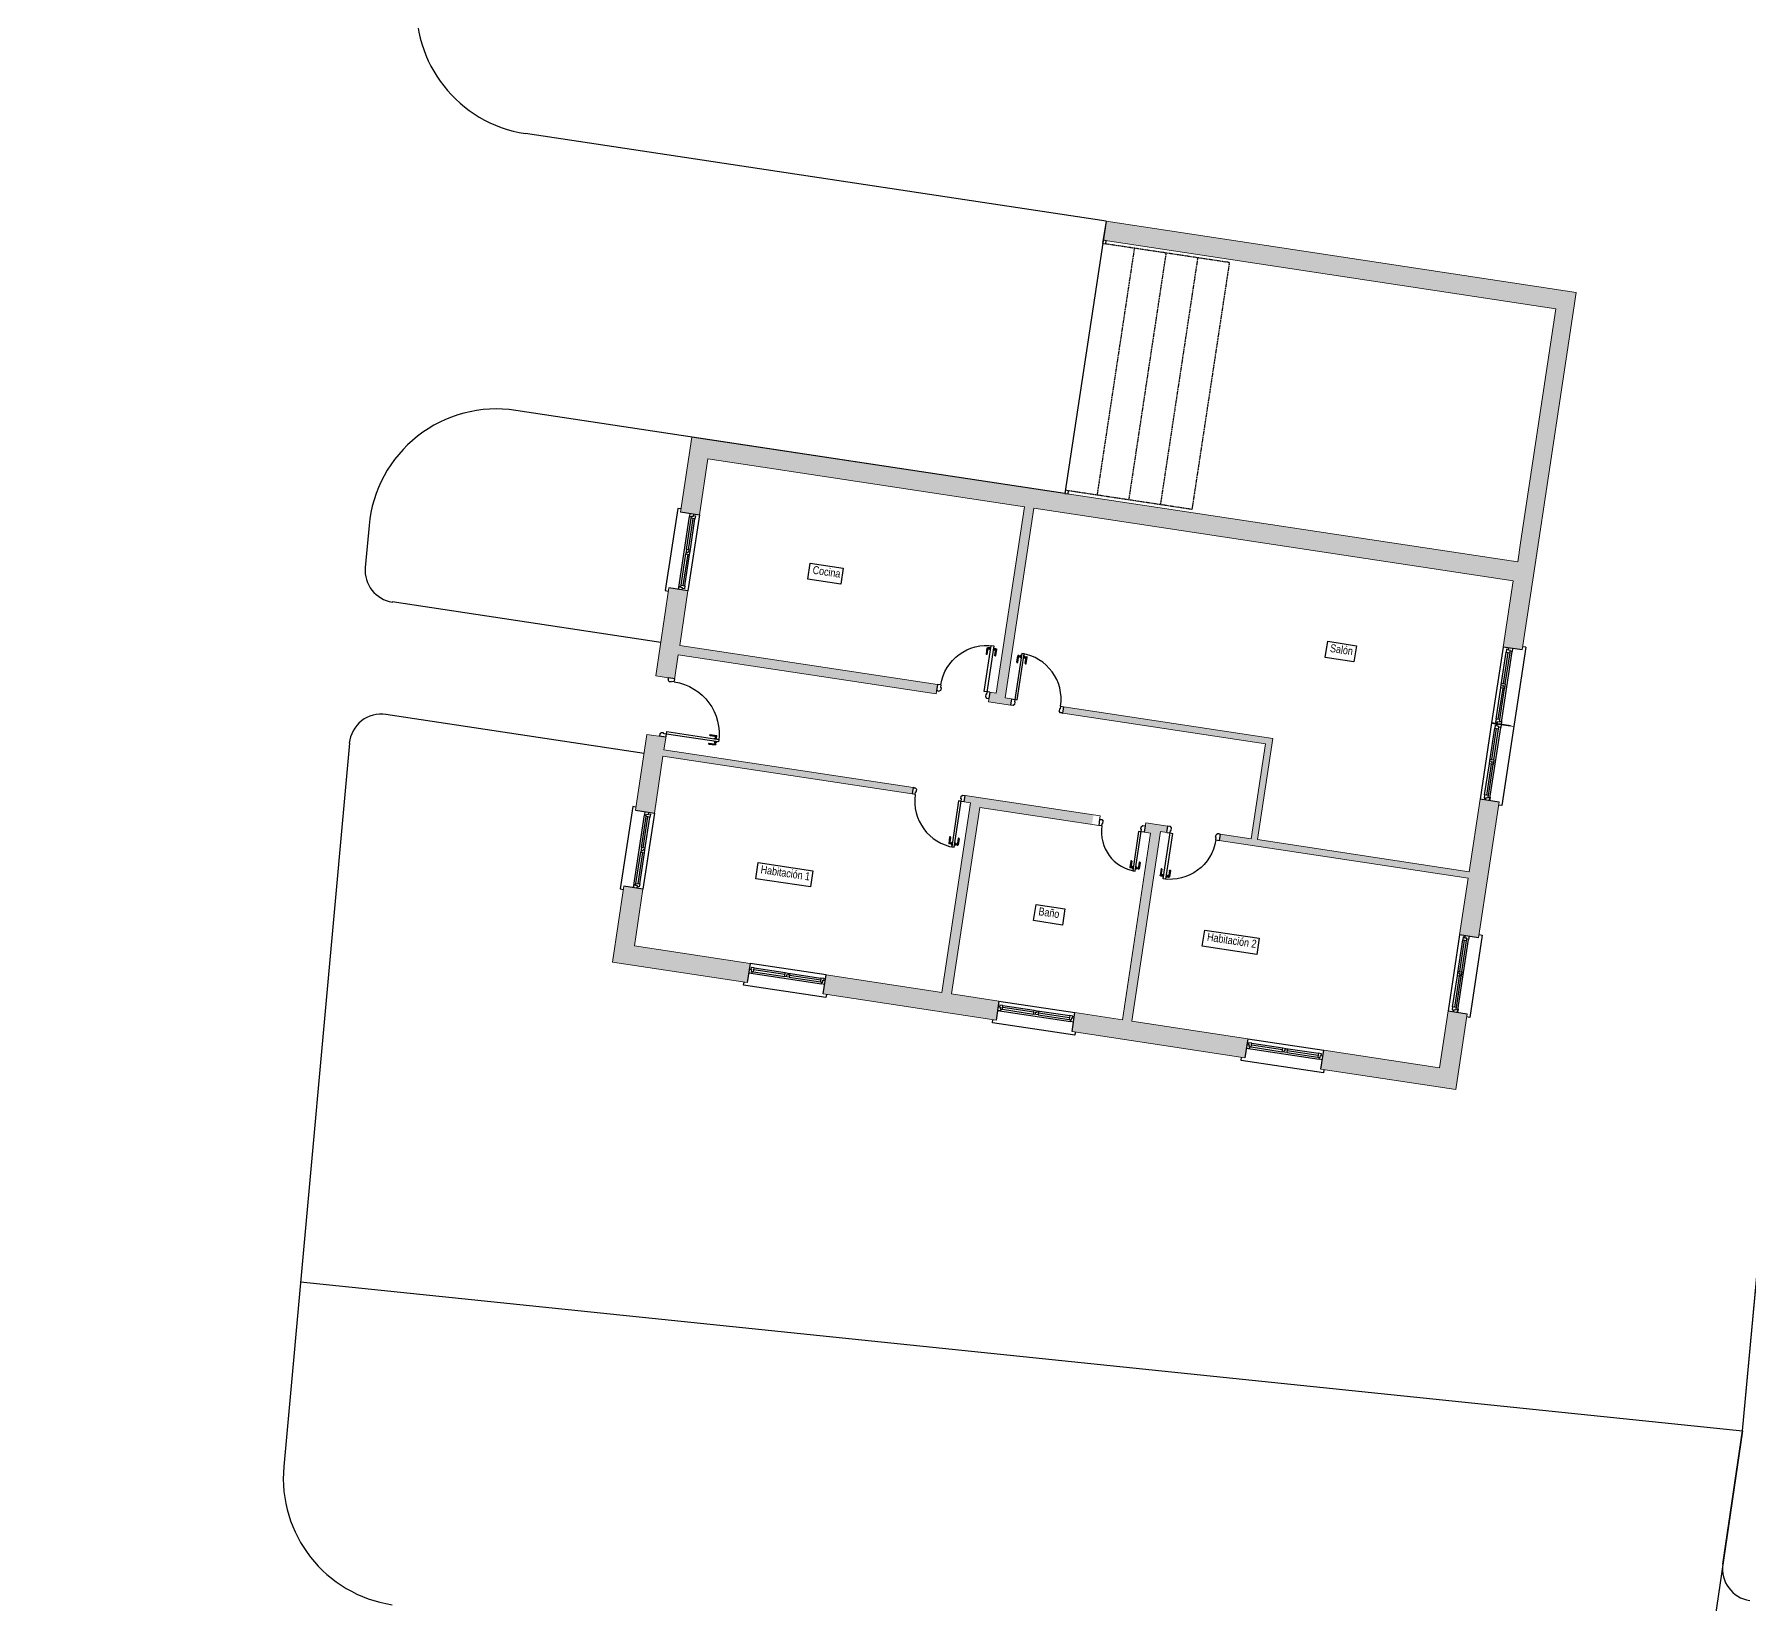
# Model space of a CAD drawing. Header units: millimetres. Extents: x 712192 to 1044287, y 40211 to 168571.
# Drawn here: x 803728 to 822907, y 112092 to 129643 of the extents above; entities that cross this region are included whole.
import ezdxf

# ---------------------------------------------------------------- set-up
doc = ezdxf.new("R2010")
doc.units = ezdxf.units.MM
doc.linetypes.add('ACAD_ISO10W100', pattern=[18, 12, -3, 0, -3])
for name, color, linetype in [('Aceras', 8, 'Continuous'), ('Carpinteria', 14, 'Continuous'), ('Cerramiento', 7, 'Continuous'), ('Cristal', 4, 'Continuous'), ('Fina', 2, 'Continuous'), ('Sombreado muros', 30, 'Continuous'), ('Textos', 5, 'Continuous')]:
    doc.layers.add(name, color=color, linetype=linetype)
for name, color, linetype, lineweight in [('Edificaciones', 6, 'Continuous', 18), ('Parcela', 1, 'Continuous', 30), ('Viales', 7, 'Continuous', 30)]:
    doc.layers.add(name, color=color, linetype=linetype, lineweight=lineweight)
doc.styles.add('basico', font='arial.ttf', dxfattribs={"width": 0.8})

# ---------------------------------------------------------------- blocks, each defined once
blk = doc.blocks.new('p825')
at = {"layer": 'Carpinteria'}
for p, q in [((0.04, 0.825), (0, 0.825)), ((0, 0.825), (0, 0)), ((0.04, 0), (0.04, 0.825)), ((-0.054, 0.68), (-0.054, 0.78)), ((-0.039, 0.785), (-0.049, 0.785)), ((-0.044, 0.675), (-0.049, 0.675)), ((-0.039, 0.68), (-0.039, 0.785)), ((-0.007, 0.785), (-0.017, 0.785)), ((-0.017, 0.765), (-0.017, 0.785)), ((-0.007, 0.765), (-0.017, 0.765)), ((-0.007, 0.754), (-0.007, 0.796)), ((0, 0.796), (-0.007, 0.796)), ((0, 0.754), (-0.007, 0.754)), ((0.04, 0.796), (0.047, 0.796)), ((0.04, 0.754), (0.047, 0.754)), ((0.047, 0.754), (0.047, 0.796)), ((0.047, 0.785), (0.057, 0.785)), ((0.047, 0.765), (0.057, 0.765)), ((0.057, 0.765), (0.057, 0.785)), ((0.079, 0.785), (0.089, 0.785)), ((0.079, 0.68), (0.079, 0.785)), ((0.084, 0.675), (0.089, 0.675)), ((0.094, 0.68), (0.094, 0.78)), ((-0.05, 0), (0, 0)), ((0, 0), (0.04, 0)), ((0, 0), (0, -0.04)), ((0.825, 0), (0.875, 0)), ((0.825, 0), (0.825, -0.04)), ((-0.01, -0.1), (-0.05, -0.1)), ((0.01, -0.08), (-0.01, -0.1)), ((0, -0.04), (0.01, -0.04)), ((0.01, -0.04), (0.01, -0.05)), ((0.01, -0.05), (0.01, -0.06)), ((0.01, -0.06), (0.01, -0.08)), ((0.825, -0.04), (0.815, -0.04)), ((0.815, -0.04), (0.815, -0.05)), ((0.815, -0.05), (0.815, -0.06)), ((0.815, -0.06), (0.815, -0.08)), ((0.815, -0.08), (0.84, -0.1)), ((0.86, -0.1), (0.84, -0.1)), ((0.86, -0.1), (0.875, -0.1))]:
    blk.add_line(p, q, dxfattribs=at)
for centre, radius, start, end in [((0, 0), 0.825, 0, 90), ((-0.049, 0.78), 0.005, 90, 180), ((-0.049, 0.68), 0.005, 180, 270), ((-0.044, 0.68), 0.005, 270, 0), ((-0.028, 0.812), 0.0294, 248.0255, 291.9745), ((-0.028, 0.738), 0.0294, 68.0255, 111.9745), ((0.068, 0.812), 0.0294, 248.0255, 291.9745), ((0.068, 0.738), 0.0294, 68.0255, 111.9745), ((0.084, 0.68), 0.005, 180, 270), ((0.089, 0.78), 0.005, 0, 90), ((0.089, 0.68), 0.005, 270, 0)]:
    blk.add_arc(centre, radius, start, end, dxfattribs=at)
at = {"layer": 'Cerramiento'}
for p, q in [((-0.05, 0), (-0.05, -0.1)), ((0.875, 0), (0.875, -0.1))]:
    blk.add_line(p, q, dxfattribs=at)
blk = doc.blocks.new('p725')
at = {"layer": 'Carpinteria'}
for p, q in [((-0.054, 0.58), (-0.054, 0.68)), ((-0.039, 0.685), (-0.049, 0.685)), ((-0.044, 0.575), (-0.049, 0.575)), ((-0.039, 0.58), (-0.039, 0.685)), ((-0.007, 0.685), (-0.017, 0.685)), ((-0.017, 0.665), (-0.017, 0.685)), ((-0.007, 0.665), (-0.017, 0.665)), ((-0.007, 0.654), (-0.007, 0.696)), ((0, 0.696), (-0.007, 0.696)), ((0, 0.654), (-0.007, 0.654)), ((0.04, 0.725), (0, 0.725)), ((0, 0.725), (0, -0.04)), ((0.04, 0), (0.04, 0.725)), ((0.04, 0.696), (0.047, 0.696)), ((0.04, 0.654), (0.047, 0.654)), ((0.047, 0.654), (0.047, 0.696)), ((0.047, 0.685), (0.057, 0.685)), ((0.047, 0.665), (0.057, 0.665)), ((0.057, 0.665), (0.057, 0.685)), ((0.079, 0.685), (0.089, 0.685)), ((0.079, 0.58), (0.079, 0.685)), ((0.084, 0.575), (0.089, 0.575)), ((0.094, 0.58), (0.094, 0.68)), ((-0.05, 0), (0, 0)), ((0, 0), (0.04, 0)), ((0.725, 0), (0.775, 0)), ((0.725, 0), (0.725, -0.04)), ((-0.01, -0.1), (-0.05, -0.1)), ((0.01, -0.08), (-0.01, -0.1)), ((0, -0.04), (0.01, -0.04)), ((0.01, -0.04), (0.01, -0.08)), ((0.725, -0.04), (0.715, -0.04)), ((0.715, -0.04), (0.715, -0.08)), ((0.74, -0.1), (0.715, -0.08)), ((0.76, -0.1), (0.74, -0.1)), ((0.76, -0.1), (0.775, -0.1))]:
    blk.add_line(p, q, dxfattribs=at)
for centre, radius, start, end in [((-0.049, 0.68), 0.005, 90, 180), ((-0.049, 0.58), 0.005, 180, 270), ((-0.044, 0.58), 0.005, 270, 0), ((-0.028, 0.712), 0.0294, 248.0255, 291.9745), ((-0.028, 0.638), 0.0294, 68.0255, 111.9745), ((0, 0), 0.725, 0, 90), ((0.068, 0.712), 0.0294, 248.0255, 291.9745), ((0.068, 0.638), 0.0294, 68.0255, 111.9745), ((0.084, 0.58), 0.005, 180, 270), ((0.089, 0.68), 0.005, 0, 90), ((0.089, 0.58), 0.005, 270, 0)]:
    blk.add_arc(centre, radius, start, end, dxfattribs=at)
at = {"layer": 'Cerramiento'}
for p, q in [((-0.05, 0), (-0.05, -0.1)), ((0.775, -0.1), (0.775, 0))]:
    blk.add_line(p, q, dxfattribs=at)
blk = doc.blocks.new('ven2')
at = {"layer": 'Carpinteria'}
for p, q in [((0, 0.5), (0.04, 0.5)), ((0.04, 0.5), (0.04, 0.4)), ((1, 0.5), (0.04, 0.5)), ((0.96, 0.4), (0.96, 0.5)), ((0.96, 0.5), (1, 0.5)), ((0.03, 0.3), (0, 0.3)), ((0.02, 0.3), (0.02, 0.2)), ((0.04, 0.4), (0.03, 0.4)), ((0.03, 0.4), (0.03, 0.3)), ((0.06, 0.4), (0.04, 0.4)), ((0.06, 0.2), (0.06, 0.4)), ((0.47, 0.4), (0.06, 0.4)), ((0.47, 0.2), (0.47, 0.4)), ((0.47, 0.4), (0.53, 0.4)), ((0.49, 0.2), (0.49, 0.3)), ((0.49, 0.3), (0.51, 0.3)), ((0.51, 0.3), (0.51, 0.4)), ((0.53, 0.4), (0.53, 0.2)), ((0.94, 0.4), (0.53, 0.4)), ((0.96, 0.4), (0.94, 0.4)), ((0.94, 0.4), (0.94, 0.2)), ((0.97, 0.4), (0.96, 0.4)), ((0.97, 0.3), (0.97, 0.4)), ((1, 0.3), (0.97, 0.3)), ((0.98, 0.2), (0.98, 0.3)), ((0.02, 0.2), (0.06, 0.2)), ((0.49, 0.2), (0.06, 0.2)), ((0.53, 0.2), (0.49, 0.2)), ((0.94, 0.2), (0.53, 0.2)), ((0.94, 0.2), (0.98, 0.2))]:
    blk.add_line(p, q, dxfattribs=at)
at = {"layer": 'Cerramiento'}
for p, q in [((0, 1), (0, 0)), ((1, 0), (1, 1))]:
    blk.add_line(p, q, dxfattribs=at)
at = {"layer": 'Cristal'}
for p, q in [((0.47, 0.3), (0.06, 0.3)), ((0.53, 0.3), (0.94, 0.3))]:
    blk.add_line(p, q, dxfattribs=at)
blk = doc.blocks.new('p625')
at = {"layer": 'Carpinteria'}
for p, q in [((-0.054, 0.48), (-0.054, 0.58)), ((-0.039, 0.585), (-0.049, 0.585)), ((-0.039, 0.48), (-0.039, 0.585)), ((-0.017, 0.565), (-0.017, 0.585)), ((-0.007, 0.585), (-0.017, 0.585)), ((-0.007, 0.565), (-0.017, 0.565)), ((0, 0.596), (-0.007, 0.596)), ((-0.007, 0.554), (-0.007, 0.596)), ((0, 0.554), (-0.007, 0.554)), ((0.04, 0.625), (0, 0.625)), ((0, 0.625), (0, -0.04)), ((0.04, 0), (0.04, 0.625)), ((0.04, 0.596), (0.047, 0.596)), ((0.04, 0.554), (0.047, 0.554)), ((0.047, 0.554), (0.047, 0.596)), ((0.047, 0.585), (0.057, 0.585)), ((0.047, 0.565), (0.057, 0.565)), ((0.057, 0.565), (0.057, 0.585)), ((0.079, 0.48), (0.079, 0.585)), ((0.079, 0.585), (0.089, 0.585)), ((0.094, 0.48), (0.094, 0.58)), ((-0.044, 0.475), (-0.049, 0.475)), ((0.084, 0.475), (0.089, 0.475)), ((-0.05, 0), (0, 0)), ((0, 0), (0.04, 0)), ((0.625, 0), (0.675, 0)), ((0.625, 0), (0.625, -0.04)), ((-0.01, -0.1), (-0.05, -0.1)), ((0.01, -0.08), (-0.01, -0.1)), ((0, -0.04), (0.01, -0.04)), ((0.01, -0.04), (0.01, -0.08)), ((0.625, -0.04), (0.615, -0.04)), ((0.615, -0.04), (0.615, -0.08)), ((0.64, -0.1), (0.615, -0.08)), ((0.66, -0.1), (0.64, -0.1)), ((0.66, -0.1), (0.675, -0.1))]:
    blk.add_line(p, q, dxfattribs=at)
for centre, radius, start, end in [((-0.049, 0.58), 0.005, 90, 180), ((-0.028, 0.612), 0.0294, 248.0255, 291.9745), ((-0.028, 0.538), 0.0294, 68.0255, 111.9745), ((0, 0), 0.625, 0, 90), ((0.068, 0.612), 0.0294, 248.0255, 291.9745), ((0.068, 0.538), 0.0294, 68.0255, 111.9745), ((0.089, 0.58), 0.005, 0, 90), ((-0.049, 0.48), 0.005, 180, 270), ((-0.044, 0.48), 0.005, 270, 0), ((0.084, 0.48), 0.005, 180, 270), ((0.089, 0.48), 0.005, 270, 0)]:
    blk.add_arc(centre, radius, start, end, dxfattribs=at)
at = {"layer": 'Cerramiento'}
for p, q in [((-0.05, -0.1), (-0.05, 0)), ((0.675, -0.1), (0.675, 0))]:
    blk.add_line(p, q, dxfattribs=at)

msp = doc.modelspace()

# ---------------------------------------------------------------- hatches: boundary and pattern name
at = {"layer": 'Aceras'}
h = msp.add_hatch(dxfattribs=at)
h.set_pattern_fill('ANSI37', color=256, scale=71.580675)
h.set_pattern_definition([(45, (270544.93, 3236.83), (-160.7032, 160.7032), []), (135, (270544.93, 3236.83), (-160.7032, -160.7032), [])])
h.paths.add_polyline_path([(757552, 126920, 0.414214), (755563, 127297), (722138, 104533), (722944, 103350)])
h.paths.add_polyline_path([(787790, 143539), (799687, 138960, 0.414214), (798865, 140810), (788304, 144875, 0.319675), (777176, 142017), (764778, 133574, 0.414214), (764401, 131584), (778150, 140948, -0.325822)])
h.paths.add_polyline_path([(824260, 129503), (824297, 129905, 0.335762), (823386, 131373), (810355, 136388, 0.414214), (808504, 135566)])
h.paths.add_polyline_path([(833260, 127573, 0.414214), (831409, 126751), (836939, 124623), (836986, 124935, 0.351854), (836085, 126485)])
h.paths.add_polyline_path([(852012, 118821, -0.378204), (856528, 111652), (854208, 97365, 0.414214), (855850, 98548), (857942, 111422, 0.375958), (852475, 120177), (844825, 123121, 0.414214), (842975, 122299)])
h.paths.add_polyline_path([(854898, 92685, 0.421729), (853678, 94333), (850815, 76534, 0.416122), (852466, 77716)])
h.paths.add_polyline_path([(851021, 68815, 0.414214), (849837, 70458), (847818, 58027), (848044, 58026, 0.369067), (849463, 59228)])
at = {"layer": 'Sombreado muros'}
h = msp.add_hatch(dxfattribs=at)
h.set_pattern_fill('SACNCR', color=256, scale=57.26454)
h.set_pattern_definition([(45, (270544.93, 3236.83), (-96.42192, 96.42192), []), (45, (270641.35, 3236.83), (-96.42192, 96.42192), [0, -136.361185])])
h.paths.add_polyline_path([(820967, 126759), (815711, 127553), (815678, 127341), (820741, 126576), (820346, 123958), (820314, 123746), (811079, 125142), (810953, 124304), (811165, 124272), (811259, 124897), (814798, 124362), (814483, 122278), (814412, 122289), (814402, 122218), (814396, 122182), (814644, 122145), (814655, 122216), (814584, 122226), (814904, 124346), (820262, 123536), (820150, 122795), (820362, 122763), (820507, 123717)])
h.paths.add_polyline_path([(820106, 121064), (819893, 121096), (819771, 120284), (817405, 120642), (817576, 121774), (815239, 122127), (815228, 122057), (817495, 121714), (817334, 120652), (816986, 120705), (816975, 120634), (819760, 120213), (819664, 119578), (819876, 119546)])
h.paths.add_polyline_path([(819748, 118697), (819535, 118729), (819439, 118093), (818144, 118289), (818112, 118077), (819620, 117849)])
h.paths.add_polyline_path([(816000, 118613), (816320, 120733), (816391, 120723), (816402, 120793), (816154, 120831), (816138, 120725), (816209, 120714), (815893, 118629), (815363, 118710), (815331, 118497), (817263, 118205), (817295, 118417)])
h.paths.add_polyline_path([(814513, 118838), (813982, 118918), (814298, 121003), (815554, 120813), (815570, 120919), (814137, 121136), (814126, 121065), (814197, 121054), (813876, 118934), (812581, 119130), (812549, 118918), (814481, 118626)])
h.paths.add_polyline_path([(810437, 119454), (810533, 120090), (810320, 120122), (810192, 119274), (811700, 119046), (811732, 119258)])
h.paths.add_polyline_path([(810757, 121574), (813542, 121153), (813553, 121224), (810768, 121645), (810789, 121787), (810577, 121819), (810449, 120971), (810661, 120939)])
h.paths.add_polyline_path([(811036, 123423), (810824, 123455), (810676, 122473), (810888, 122441), (810928, 122707), (813812, 122271), (813828, 122377), (810944, 122813)])

# ---------------------------------------------------------------- linework, layer by layer
at = {"layer": 'Carpinteria', "linetype": 'ACAD_ISO10W100'}
for p, q in [((816027, 127252), (815610, 124493)), ((817089, 127092), (815708, 127300)), ((816381, 127199), (815964, 124440)), ((816735, 127145), (816318, 124386)), ((817089, 127092), (816671, 124333)), ((816671, 124333), (815291, 124541))]:
    msp.add_line(p, q, dxfattribs=at)
at = {"layer": 'Carpinteria'}
for p, q in [((815678, 127341), (815673, 127306)), ((815673, 127306), (815708, 127300)), ((815714, 127336), (815678, 127341)), ((815708, 127300), (815714, 127336)), ((815256, 124547), (815251, 124511)), ((815251, 124511), (815286, 124506)), ((815291, 124541), (815256, 124547)), ((815286, 124506), (815291, 124541))]:
    msp.add_line(p, q, dxfattribs=at)
at = {"layer": 'Edificaciones'}
for p, q in [((811165, 124272), (811259, 124897)), ((810953, 124304), (811165, 124272)), ((814798, 124362), (814483, 122278)), ((814904, 124346), (814584, 122226)), ((820346, 123958), (820314, 123746)), ((810824, 123455), (811036, 123423)), ((810944, 122813), (813828, 122377)), ((820150, 122795), (820362, 122763)), ((810928, 122707), (813812, 122271)), ((810888, 122441), (810676, 122473)), ((813828, 122377), (813812, 122271)), ((814412, 122289), (814396, 122182)), ((814396, 122182), (814644, 122145)), ((814412, 122289), (814483, 122278)), ((814584, 122226), (814655, 122216)), ((814655, 122216), (814644, 122145)), ((815239, 122127), (815228, 122057)), ((815228, 122057), (817495, 121714)), ((815239, 122127), (817576, 121774)), ((810789, 121787), (810577, 121819)), ((820022, 121946), (820269, 121908)), ((810768, 121645), (813553, 121224)), ((817334, 120652), (817495, 121714)), ((817405, 120642), (817576, 121774)), ((810757, 121574), (813542, 121153)), ((813542, 121153), (813553, 121224)), ((814197, 121054), (813876, 118934)), ((814126, 121065), (814137, 121136)), ((814126, 121065), (814197, 121054)), ((814137, 121136), (815645, 120908)), ((819893, 121096), (820106, 121064)), ((810449, 120971), (810661, 120939)), ((814298, 121003), (813982, 118918)), ((814298, 121003), (815629, 120802)), ((815629, 120800), (815645, 120908)), ((816138, 120725), (816154, 120831)), ((816154, 120831), (816402, 120793)), ((816209, 120714), (815893, 118629)), ((816320, 120733), (816000, 118613)), ((816138, 120725), (816209, 120714)), ((816320, 120733), (816391, 120723)), ((816391, 120723), (816402, 120793)), ((816975, 120634), (816986, 120705)), ((816975, 120634), (819760, 120213)), ((816986, 120705), (817334, 120652)), ((817405, 120642), (819771, 120284)), ((810320, 120122), (810533, 120090)), ((810533, 120090), (810437, 119454)), ((819664, 119578), (819876, 119546)), ((810437, 119454), (811732, 119258)), ((811732, 119258), (811700, 119046)), ((812581, 119130), (812549, 118918)), ((812581, 119130), (813876, 118934)), ((814513, 118838), (814481, 118626)), ((819535, 118729), (819748, 118697)), ((815363, 118710), (815331, 118497)), ((817295, 118417), (817263, 118205)), ((818144, 118289), (818112, 118077))]:
    msp.add_line(p, q, dxfattribs=at)
for points in [[(820507, 123717), (820967, 126759), (815711, 127553), (815673, 127306)], [(820346, 123958), (820741, 126576), (815678, 127341)], [(820314, 123746), (811079, 125142), (810953, 124304)], [(814798, 124362), (811259, 124897)], [(820150, 122795), (820262, 123536), (814904, 124346)], [(820362, 122763), (820507, 123717)], [(810824, 123455), (810676, 122473)], [(811036, 123423), (810944, 122813)], [(810928, 122707), (810883, 122406)], [(810577, 121819), (810449, 120971)], [(810795, 121822), (810768, 121645)], [(810757, 121574), (810661, 120939)], [(819771, 120284), (819893, 121096)], [(819876, 119546), (820106, 121064)], [(810320, 120122), (810192, 119274), (811700, 119046)], [(819664, 119578), (819760, 120213)], [(812549, 118918), (814481, 118626)], [(813982, 118918), (814513, 118838)], [(818144, 118289), (819439, 118093), (819535, 118729)], [(815363, 118710), (815893, 118629)], [(816000, 118613), (817295, 118417)], [(818112, 118077), (819620, 117849), (819748, 118697)], [(815331, 118497), (817263, 118205)]]:
    msp.add_lwpolyline(points, dxfattribs=at)
at = {"layer": 'Fina'}
for p, q in [((810923, 124345), (810783, 123425)), ((810958, 124339), (810923, 124345)), ((811165, 124272), (811036, 123423)), ((810783, 123425), (810819, 123419)), ((820150, 122795), (820022, 121946)), ((820403, 122793), (820136, 121023)), ((820403, 122793), (820368, 122798)), ((820022, 121946), (819893, 121096)), ((820136, 121023), (820100, 121029)), ((810419, 121012), (810280, 120092)), ((810454, 121006), (810419, 121012)), ((810661, 120939), (810533, 120090)), ((810280, 120092), (810315, 120086)), ((819664, 119578), (819535, 118729)), ((819917, 119576), (819778, 118656)), ((819881, 119581), (819917, 119576)), ((812581, 119130), (811732, 119258)), ((811659, 119016), (811664, 119051)), ((812579, 118877), (811659, 119016)), ((812584, 118912), (812579, 118877)), ((814513, 118838), (815363, 118710)), ((814440, 118596), (814446, 118631)), ((815361, 118457), (814440, 118596)), ((819778, 118656), (819742, 118661)), ((815366, 118492), (815361, 118457)), ((817295, 118417), (818144, 118289)), ((817222, 118175), (817227, 118211)), ((818142, 118036), (817222, 118175)), ((818147, 118071), (818142, 118036))]:
    msp.add_line(p, q, dxfattribs=at)
at = {"layer": 'Parcela'}
for p, q in [((822827, 114034), (824260, 129503)), ((806705, 115700), (822827, 114034)), ((822827, 114034), (820046, 95247))]:
    msp.add_line(p, q, dxfattribs=at)
at = {"layer": 'Textos'}
for points in [[(812404, 123733), (812771, 123678), (812744, 123498), (812377, 123553)], [(818189, 122859), (818511, 122810), (818483, 122630), (818162, 122679)], [(811823, 120386), (812433, 120294), (812406, 120114), (811796, 120206)], [(814929, 119917), (815250, 119868), (815223, 119688), (814901, 119737)], [(816814, 119632), (817423, 119540), (817396, 119360), (816786, 119452)]]:
    msp.add_lwpolyline(points, close=True, dxfattribs=at)
at = {"layer": 'Viales'}
for p, q in [((815711, 127553), (809219, 128535)), ((815711, 127553), (815251, 124511)), ((815251, 124511), (809111, 125439)), ((807471, 124153), (807428, 123685)), ((810732, 122845), (807731, 123299)), ((810545, 121606), (807660, 122042)), ((807251, 121721), (806518, 113637)), ((822607, 112544), (822827, 114034))]:
    msp.add_line(p, q, dxfattribs=at)
msp.add_lwpolyline([(822827, 114034), (824297, 129905, 0.335762), (823386, 131373), (810355, 136388, 0.414214), (808504, 135566), (808504, 135566)], format="xyb", dxfattribs=at)
for centre, radius, start, end in [((809433, 129950), 1432, 174.8252, 261.4035), ((808897, 124024), 1432, 81.4035, 174.8252), ((807785, 123652), 358, 174.8252, 261.4035), ((807607, 121688), 358, 81.4035, 174.8252), ((807944, 113507), 1432, 174.8252, 261.4035), ((822961, 112492), 358, 171.5782, 261.4035)]:
    msp.add_arc(centre, radius, start, end, dxfattribs=at)

# ---------------------------------------------------------------- block references
at = {"layer": 'Cerramiento'}
for name, p, xscale, yscale, zscale, rotation in [('p725', (814377, 122294), -715.8067457142453, 715.8067457142453, 715.8067457142453, 351.4035447704738), ('p725', (814690, 122210), 715.8067457142453, 715.8067457142453, 715.8067457142453, 351.4035447704738), ('p825', (810795, 121822), -715.8067457142452, 715.8067457142453, 715.8067457142453, 261.4035447706462), ('p725', (814091, 121070), 715.8067457142453, 715.8067457142453, 715.8067457142453, 171.4035447704738), ('p625', (816103, 120730), 710.0802917653226, 710.0802917653226, 710.0802917653226, 171.5426358960306), ('p725', (816426, 120717), -715.8067457142453, 715.8067457142453, 715.8067457142453, 171.4035447704737)]:
    msp.add_blockref(name, p, dxfattribs=dict(at, xscale=xscale, yscale=yscale, zscale=zscale, rotation=rotation))
at = {"layer": 'Fina', "yscale": 214.7420237142814}
for p, xscale, zscale, rotation in [((811165, 124272), -858.9680948570943, 858.9680948570943, 81.40354477047381), ((820150, 122795), 858.9680948570945, 858.9680948570945, 261.4035447704738), ((820022, 121946), 858.9680948570945, 858.9680948570945, 261.4035447704738), ((810661, 120939), -858.9680948570943, 858.9680948570943, 81.40354477047381), ((819664, 119578), 858.9680948570945, 858.9680948570945, 261.4035447704738), ((812581, 119130), 858.9680948570943, 858.9680948570943, 171.4035447704739), ((815363, 118710), 858.9680948570943, 858.9680948570943, 171.4035447704739), ((818144, 118289), 858.9680948570943, 858.9680948570943, 171.4035447704739)]:
    msp.add_blockref('ven2', p, dxfattribs=dict(at, xscale=xscale, zscale=zscale, rotation=rotation))

# ---------------------------------------------------------------- texts
at = {"layer": 'Textos', "style": 'basico', "width": 0.8}
for s, height, p in [('Cocina', 89.5, (812426, 123615)), ('Salón', 89.5, (818211, 122741)), ('Habitación 1', 89.48, (811845, 120268)), ('Baño', 89.5, (814951, 119799)), ('Habitación 2', 89.48, (816836, 119514))]:
    msp.add_text(s, height=height, rotation=351.4035, dxfattribs=at).set_placement(p)

doc.saveas('drawing.dxf')
